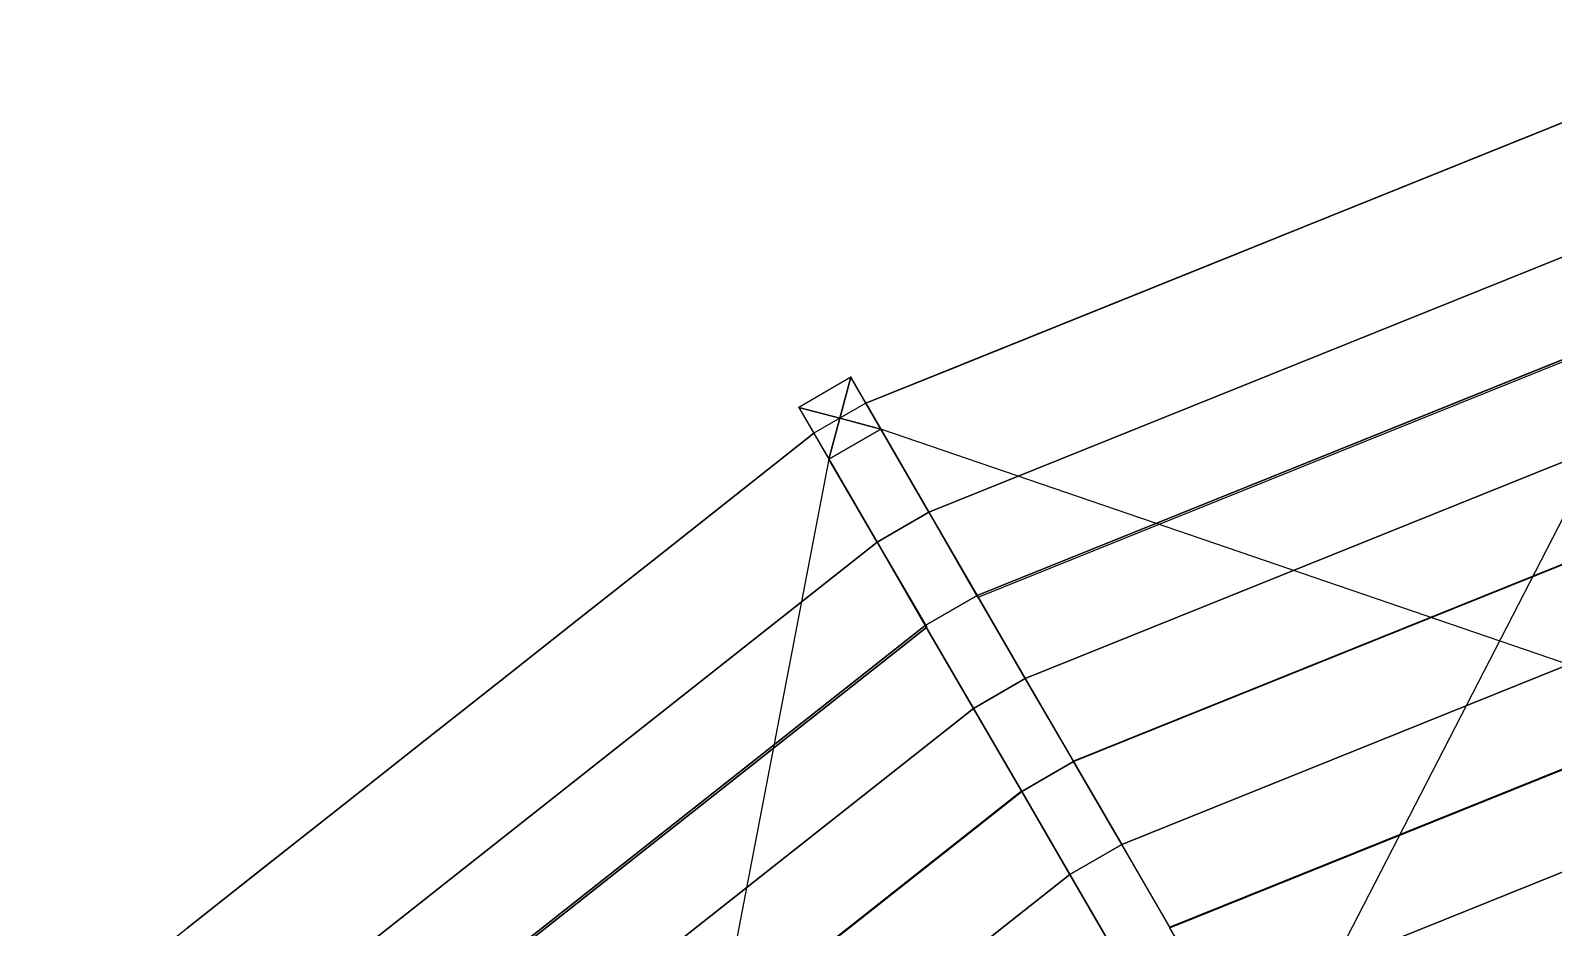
# Model space of a CAD drawing. Header units: millimetres. Extents: x -3890 to 2335, y 8273 to 14518.
# Drawn here: x -3008 to -1737, y 13652 to 14400 of the extents above; entities that cross this region are included whole.
import ezdxf

# ---------------------------------------------------------------- set-up
doc = ezdxf.new("R2010")
doc.units = ezdxf.units.MM
for name, color, linetype in [('FRAMES', 2, 'Continuous'), ('JOINTS', 2, 'Continuous'), ('SHELLS', 1, 'Continuous')]:
    doc.layers.add(name, color=color, linetype=linetype)

msp = doc.modelspace()

# ---------------------------------------------------------------- linework, layer by layer
at = {"layer": 'FRAMES'}
for p, q in [((-1532.4, 14375.9, 1200), (-1976.8, 13512.8, 1429.5)), ((-1692.9, 14338, 1200), (-1770.2, 14306.9, 1200)), ((-1770.2, 14306.9, 1320), (-1692.9, 14338, 1320)), ((-1692.9, 14338, 1200), (-1770.2, 14306.9, 1320)), ((-1770.2, 14306.9, 1200), (-1847.4, 14275.8, 1200)), ((-1847.4, 14275.8, 1320), (-1770.2, 14306.9, 1320)), ((-1770.2, 14306.9, 1320), (-1847.4, 14275.8, 1200)), ((-1770.2, 14306.9, 1320), (-1770.2, 14306.9, 1200)), ((-1847.4, 14275.8, 1200), (-1924.7, 14244.7, 1200)), ((-1924.7, 14244.7, 1320), (-1847.4, 14275.8, 1320)), ((-1847.4, 14275.8, 1200), (-1924.7, 14244.7, 1320)), ((-1847.4, 14275.8, 1320), (-1847.4, 14275.8, 1200)), ((-1924.7, 14244.7, 1200), (-2001.9, 14213.5, 1200)), ((-2001.9, 14213.5, 1320), (-1924.7, 14244.7, 1320)), ((-1924.7, 14244.7, 1320), (-2001.9, 14213.5, 1200)), ((-1924.7, 14244.7, 1320), (-1924.7, 14244.7, 1200)), ((-1494.3, 14220.2, 1383.1), (-2218, 13928.8, 1383.1)), ((-2001.9, 14213.5, 1200), (-2079.2, 14182.4, 1200)), ((-2079.2, 14182.4, 1320), (-2001.9, 14213.5, 1320)), ((-2001.9, 14213.5, 1200), (-2079.2, 14182.4, 1320)), ((-2001.9, 14213.5, 1320), (-2001.9, 14213.5, 1200)), ((-2079.2, 14182.4, 1200), (-2156.5, 14151.3, 1200)), ((-2156.5, 14151.3, 1320), (-2079.2, 14182.4, 1320)), ((-2079.2, 14182.4, 1320), (-2156.5, 14151.3, 1200)), ((-2079.2, 14182.4, 1320), (-2079.2, 14182.4, 1200)), ((-2156.5, 14151.3, 1200), (-2233.7, 14120.2, 1200)), ((-2233.7, 14120.2, 1320), (-2156.5, 14151.3, 1320)), ((-2156.5, 14151.3, 1200), (-2233.7, 14120.2, 1320)), ((-2156.5, 14151.3, 1320), (-2156.5, 14151.3, 1200)), ((-2233.7, 14120.2, 1200), (-2311, 14089.1, 1200)), ((-2311, 14089.1, 1320), (-2233.7, 14120.2, 1320)), ((-2233.7, 14120.2, 1320), (-2311, 14089.1, 1200)), ((-2233.7, 14120.2, 1320), (-2233.7, 14120.2, 1200)), ((-2323.5, 14110.8, 1200), (-2366.8, 14085.7, 1200)), ((-2258.2, 13998.1, 1352), (-2323.5, 14110.8, 1200)), ((-2311, 14089.1, 1200), (-2323.5, 14110.8, 1200)), ((-2323.5, 14110.8, 1200), (-2311, 14089.1, 1320)), ((-2366.8, 14085.7, 1200), (-2301.5, 13973.1, 1352)), ((-2366.8, 14085.7, 1200), (-2354.2, 14064.1, 1200)), ((-2366.8, 14085.7, 1200), (-2354.2, 14064.1, 1320)), ((-2311, 14089.1, 1320), (-2354.2, 14064.1, 1320)), ((-2298.4, 14067.5, 1200), (-2311, 14089.1, 1200)), ((-2311, 14089.1, 1320), (-2258.2, 13998.1, 1352)), ((-2311, 14089.1, 1200), (-2311, 14089.1, 1320)), ((-2332.6, 14076.6, 120), (-2332.6, 14076.6, 1200)), ((-2419.6, 14012.4, 1320), (-2354.2, 14064.1, 1320)), ((-2354.2, 14064.1, 1200), (-2419.6, 14012.4, 1200)), ((-2354.2, 14064.1, 1200), (-2419.6, 14012.4, 1320)), ((-2354.2, 14064.1, 1200), (-2341.7, 14042.4, 1200)), ((-2354.2, 14064.1, 1320), (-2301.5, 13973.1, 1352)), ((-2354.2, 14064.1, 1320), (-2354.2, 14064.1, 1200)), ((-2298.4, 14067.5, 1200), (-2341.7, 14042.4, 1200)), ((-2298.4, 14067.5, 1200), (-2258.2, 13998.1, 1232)), ((-2298.4, 14067.5, 1200), (-2258.2, 13998.1, 1352)), ((-1380, 13753.1, 1429.5), (-2298.4, 14067.5, 1200)), ((-1456.2, 14064.5, 1442.3), (-2137.6, 13790.1, 1442.3)), ((-2341.7, 14042.4, 1200), (-2524.9, 13089.2, 1429.5)), ((-2341.7, 14042.4, 1200), (-2301.5, 13973.1, 1232)), ((-2301.5, 13973.1, 1352), (-2341.7, 14042.4, 1200)), ((-2485, 13960.8, 1320), (-2419.6, 14012.4, 1320)), ((-2419.6, 14012.4, 1200), (-2485, 13960.8, 1200)), ((-2419.6, 14012.4, 1320), (-2485, 13960.8, 1200)), ((-2419.6, 14012.4, 1320), (-2419.6, 14012.4, 1200)), ((-2258.2, 13998.1, 1232), (-2301.5, 13973.1, 1232)), ((-2301.5, 13973.1, 1352), (-2258.2, 13998.1, 1352)), ((-2258.2, 13998.1, 1232), (-2218, 13928.8, 1263.1)), ((-2258.2, 13998.1, 1352), (-2218, 13928.8, 1383.1)), ((-2258.2, 13998.1, 1352), (-2258.2, 13998.1, 1232)), ((-2258.2, 13998.1, 1352), (-2218, 13928.8, 1263.1)), ((-2301.5, 13973.1, 1232), (-2261.3, 13903.8, 1263.1)), ((-2301.5, 13973.1, 1352), (-2261.3, 13903.8, 1383.1)), ((-2301.5, 13973.1, 1232), (-2301.5, 13973.1, 1352)), ((-2261.3, 13903.8, 1263.1), (-2301.5, 13973.1, 1352)), ((-2550.3, 13909.2, 1320), (-2485, 13960.8, 1320)), ((-2485, 13960.8, 1200), (-2550.3, 13909.2, 1200)), ((-2485, 13960.8, 1200), (-2550.3, 13909.2, 1320)), ((-2485, 13960.8, 1320), (-2485, 13960.8, 1200)), ((-2218, 13928.8, 1263.1), (-2261.3, 13903.8, 1263.1)), ((-2261.3, 13903.8, 1383.1), (-2218, 13928.8, 1383.1)), ((-2218, 13928.8, 1263.1), (-2177.8, 13859.5, 1293.2)), ((-2218, 13928.8, 1383.1), (-2177.8, 13859.5, 1413.2)), ((-2218, 13928.8, 1383.1), (-2218, 13928.8, 1263.1)), ((-2218, 13928.8, 1263.1), (-2177.8, 13859.5, 1413.2)), ((-2261.3, 13903.8, 1383.1), (-2873.5, 13420.3, 1383.1)), ((-2615.7, 13857.6, 1320), (-2550.3, 13909.2, 1320)), ((-2550.3, 13909.2, 1200), (-2615.7, 13857.6, 1200)), ((-2550.3, 13909.2, 1320), (-2615.7, 13857.6, 1200)), ((-2550.3, 13909.2, 1320), (-2550.3, 13909.2, 1200)), ((-2261.3, 13903.8, 1263.1), (-2221.1, 13834.4, 1293.2)), ((-2261.3, 13903.8, 1383.1), (-2221.1, 13834.4, 1413.2)), ((-2261.3, 13903.8, 1263.1), (-2261.3, 13903.8, 1383.1)), ((-2221.1, 13834.4, 1413.2), (-2261.3, 13903.8, 1263.1)), ((-1418.1, 13908.8, 1497.8), (-2057.2, 13651.5, 1497.8)), ((-2681.1, 13806, 1320), (-2615.7, 13857.6, 1320)), ((-2615.7, 13857.6, 1200), (-2681.1, 13806, 1200)), ((-2615.7, 13857.6, 1200), (-2681.1, 13806, 1320)), ((-2615.7, 13857.6, 1320), (-2615.7, 13857.6, 1200)), ((-2177.8, 13859.5, 1293.2), (-2221.1, 13834.4, 1293.2)), ((-2221.1, 13834.4, 1413.2), (-2177.8, 13859.5, 1413.2)), ((-2177.8, 13859.5, 1293.2), (-2137.6, 13790.1, 1322.3)), ((-2177.8, 13859.5, 1413.2), (-2137.6, 13790.1, 1442.3)), ((-2177.8, 13859.5, 1413.2), (-2177.8, 13859.5, 1293.2)), ((-2177.8, 13859.5, 1413.2), (-2137.6, 13790.1, 1322.3)), ((-2221.1, 13834.4, 1293.2), (-2180.8, 13765.1, 1322.3)), ((-2221.1, 13834.4, 1413.2), (-2180.8, 13765.1, 1442.3)), ((-2221.1, 13834.4, 1293.2), (-2221.1, 13834.4, 1413.2)), ((-2180.8, 13765.1, 1322.3), (-2221.1, 13834.4, 1413.2)), ((-2746.4, 13754.4, 1320), (-2681.1, 13806, 1320)), ((-2681.1, 13806, 1200), (-2746.4, 13754.4, 1200)), ((-2681.1, 13806, 1320), (-2746.4, 13754.4, 1200)), ((-2681.1, 13806, 1320), (-2681.1, 13806, 1200)), ((-2137.6, 13790.1, 1322.3), (-2180.8, 13765.1, 1322.3)), ((-2180.8, 13765.1, 1442.3), (-2137.6, 13790.1, 1442.3)), ((-2137.6, 13790.1, 1322.3), (-2097.4, 13720.8, 1350.5)), ((-2137.6, 13790.1, 1442.3), (-2097.4, 13720.8, 1470.5)), ((-2137.6, 13790.1, 1442.3), (-2137.6, 13790.1, 1322.3)), ((-2137.6, 13790.1, 1322.3), (-2097.4, 13720.8, 1470.5)), ((-2180.8, 13765.1, 1442.3), (-2757.3, 13309.9, 1442.3)), ((-2180.8, 13765.1, 1322.3), (-2140.6, 13695.8, 1350.5)), ((-2180.8, 13765.1, 1442.3), (-2140.6, 13695.8, 1470.5)), ((-2180.8, 13765.1, 1322.3), (-2180.8, 13765.1, 1442.3)), ((-2140.6, 13695.8, 1470.5), (-2180.8, 13765.1, 1322.3)), ((-2811.8, 13702.8, 1320), (-2746.4, 13754.4, 1320)), ((-2746.4, 13754.4, 1200), (-2811.8, 13702.8, 1200)), ((-2746.4, 13754.4, 1200), (-2811.8, 13702.8, 1320)), ((-2746.4, 13754.4, 1320), (-2746.4, 13754.4, 1200)), ((-2097.4, 13720.8, 1350.5), (-2140.6, 13695.8, 1350.5)), ((-2140.6, 13695.8, 1470.5), (-2097.4, 13720.8, 1470.5)), ((-2097.4, 13720.8, 1350.5), (-2057.2, 13651.5, 1377.8)), ((-2097.4, 13720.8, 1470.5), (-2057.2, 13651.5, 1497.8)), ((-2097.4, 13720.8, 1470.5), (-2097.4, 13720.8, 1350.5)), ((-2097.4, 13720.8, 1470.5), (-2057.2, 13651.5, 1377.8)), ((-2877.2, 13651.1, 1320), (-2811.8, 13702.8, 1320)), ((-2811.8, 13702.8, 1200), (-2877.2, 13651.1, 1200)), ((-2811.8, 13702.8, 1320), (-2877.2, 13651.1, 1200)), ((-2811.8, 13702.8, 1320), (-2811.8, 13702.8, 1200)), ((-2140.6, 13695.8, 1350.5), (-2100.4, 13626.4, 1377.8)), ((-2140.6, 13695.8, 1470.5), (-2100.4, 13626.4, 1497.8)), ((-2140.6, 13695.8, 1350.5), (-2140.6, 13695.8, 1470.5)), ((-2100.4, 13626.4, 1377.8), (-2140.6, 13695.8, 1470.5))]:
    msp.add_line(p, q, dxfattribs=at)
at = {"layer": 'JOINTS'}
for p in [(-1770.2, 14306.9, 1200), (-1770.2, 14306.9, 1320), (-1847.4, 14275.8, 1200), (-1847.4, 14275.8, 1320), (-1924.7, 14244.7, 1200), (-1924.7, 14244.7, 1320), (-2001.9, 14213.5, 1200), (-2001.9, 14213.5, 1320), (-2079.2, 14182.4, 1200), (-2079.2, 14182.4, 1320), (-2156.5, 14151.3, 1200), (-2156.5, 14151.3, 1320), (-2233.7, 14120.2, 1200), (-2233.7, 14120.2, 1320), (-2323.5, 14110.8, 1200), (-2366.8, 14085.7, 1200), (-2311, 14089.1, 1200), (-2311, 14089.1, 1320), (-2332.6, 14076.6, 1200), (-2332.6, 14076.6, 120), (-2354.2, 14064.1, 1200), (-2354.2, 14064.1, 1320), (-2298.4, 14067.5, 1200), (-2341.7, 14042.4, 1200), (-2419.6, 14012.4, 1320), (-2419.6, 14012.4, 1200), (-2258.2, 13998.1, 1232), (-2258.2, 13998.1, 1352), (-2301.5, 13973.1, 1232), (-2301.5, 13973.1, 1352), (-2485, 13960.8, 1320), (-2485, 13960.8, 1200), (-2218, 13928.8, 1263.1), (-2218, 13928.8, 1383.1), (-2550.3, 13909.2, 1320), (-2550.3, 13909.2, 1200), (-2261.3, 13903.8, 1263.1), (-2261.3, 13903.8, 1383.1), (-2615.7, 13857.6, 1320), (-2615.7, 13857.6, 1200), (-2177.8, 13859.5, 1293.2), (-2177.8, 13859.5, 1413.2), (-2221.1, 13834.4, 1293.2), (-2221.1, 13834.4, 1413.2), (-2681.1, 13806, 1320), (-2681.1, 13806, 1200), (-2137.6, 13790.1, 1322.3), (-2137.6, 13790.1, 1442.3), (-2180.8, 13765.1, 1322.3), (-2180.8, 13765.1, 1442.3), (-2746.4, 13754.4, 1320), (-2746.4, 13754.4, 1200), (-2097.4, 13720.8, 1350.5), (-2097.4, 13720.8, 1470.5), (-2811.8, 13702.8, 1320), (-2811.8, 13702.8, 1200), (-2140.6, 13695.8, 1350.5), (-2140.6, 13695.8, 1470.5)]:
    msp.add_point(p, dxfattribs=at)
at = {"layer": 'SHELLS'}
for points in [[(-1538.4, 14400.2, 1320), (-1513.4, 14298.1, 1352), (-2258.2, 13998.1, 1352), (-2311, 14089.1, 1320)], [(-1513.4, 14298, 1352), (-1493.6, 14218.5, 1377), (-2217.3, 13927.1, 1377), (-2258.2, 13998.1, 1352)], [(-2311, 14089.1, 1320), (-1924.7, 14244.7, 1320), (-2311, 14089.1, 1320)], [(-1494.3, 14220.2, 1383.1), (-1475.3, 14142.4, 1413.2), (-2177.8, 13859.5, 1413.2), (-2218, 13928.8, 1383.1)], [(-1475.3, 14142.4, 1413.2), (-1456.4, 14064.8, 1443.1), (-2137.7, 13790.4, 1443.1), (-2177.8, 13859.5, 1413.2)], [(-2366.8, 14085.7, 1200), (-2332.6, 14076.6, 1200), (-2323.5, 14110.8, 1200)], [(-2323.5, 14110.8, 1200), (-2332.6, 14076.6, 1200), (-2298.4, 14067.5, 1200)], [(-2366.8, 14085.7, 1200), (-2341.7, 14042.4, 1200), (-2332.6, 14076.6, 1200)], [(-2341.7, 14042.4, 1200), (-2298.4, 14067.5, 1200), (-2332.6, 14076.6, 1200)], [(-2354.2, 14064.1, 1320), (-2301.5, 13973.1, 1352), (-2931.7, 13475.5, 1352), (-3007.9, 13547.9, 1320)], [(-1456.4, 14064.8, 1443.1), (-2137.7, 13790.4, 1443.1), (-2137.7, 13790.4, 1443.1)], [(-1456.2, 14064.5, 1442.3), (-1437.2, 13986.7, 1470.5), (-2097.4, 13720.8, 1470.5), (-2137.6, 13790.1, 1442.3)], [(-1437.2, 13986.7, 1470.5), (-1418.2, 13909.1, 1498.6), (-2057.3, 13651.8, 1498.6), (-2097.4, 13720.8, 1470.5)], [(-1437.2, 13986.7, 1470.5), (-1437.2, 13986.7, 1470.5), (-2097.4, 13720.8, 1470.5)], [(-2301.5, 13973.1, 1352), (-2301.5, 13973.1, 1352), (-2931.6, 13475.5, 1352), (-2931.7, 13475.5, 1352)], [(-2301.5, 13973.1, 1352), (-2260.1, 13902.3, 1377), (-2872.4, 13418.9, 1377), (-2931.6, 13475.5, 1352)], [(-2261.3, 13903.8, 1383.1), (-2221.1, 13834.4, 1413.2), (-2815.4, 13365.1, 1413.2), (-2873.5, 13420.3, 1383.1)], [(-1418.1, 13908.8, 1497.8), (-1399.1, 13831, 1524.1), (-2017, 13582.1, 1524.1), (-2057.2, 13651.5, 1497.8)], [(-2260.1, 13902.3, 1377), (-2260.1, 13902.3, 1377), (-2260.1, 13902.3, 1377), (-2872.4, 13418.9, 1377)], [(-2221.1, 13834.4, 1413.2), (-2181, 13765.3, 1443.1), (-2757.5, 13310.2, 1443.1), (-2815.4, 13365.1, 1413.2)], [(-2221.1, 13834.4, 1413.2), (-2221.1, 13834.4, 1413.2), (-2815.4, 13365.1, 1413.2)], [(-1399.1, 13831, 1524.1), (-1380.1, 13753.4, 1550.3), (-1976.9, 13513.1, 1550.3), (-2017, 13582.1, 1524.1)], [(-1399.1, 13831, 1524.1), (-1399.1, 13831, 1524.1), (-2017, 13582.1, 1524.1)], [(-2181, 13765.3, 1443.1), (-2181, 13765.3, 1443.1), (-2181, 13765.3, 1443.1), (-2757.5, 13310.2, 1443.1)], [(-2180.8, 13765.1, 1442.3), (-2140.6, 13695.8, 1470.5), (-2699.2, 13254.7, 1470.5), (-2757.3, 13309.9, 1442.3)], [(-1380, 13753.1, 1549.5), (-1361, 13675.3, 1574.1), (-1936.5, 13443.5, 1574.1), (-1976.8, 13512.8, 1549.5)], [(-2140.6, 13695.8, 1470.5), (-2100.6, 13626.7, 1498.6), (-2641.3, 13199.8, 1498.6), (-2699.2, 13254.7, 1470.5)], [(-2140.6, 13695.8, 1470.5), (-2140.6, 13695.8, 1470.5), (-2699.2, 13254.7, 1470.5)], [(-1361, 13675.3, 1574.1), (-1342, 13597.7, 1598.5), (-1896.4, 13374.4, 1598.5), (-1936.5, 13443.5, 1574.1)], [(-1361, 13675.3, 1574.1), (-1361, 13675.3, 1574.1), (-1936.5, 13443.5, 1574.1)]]:
    msp.add_3dface(points, dxfattribs=at)

doc.saveas('drawing.dxf')
